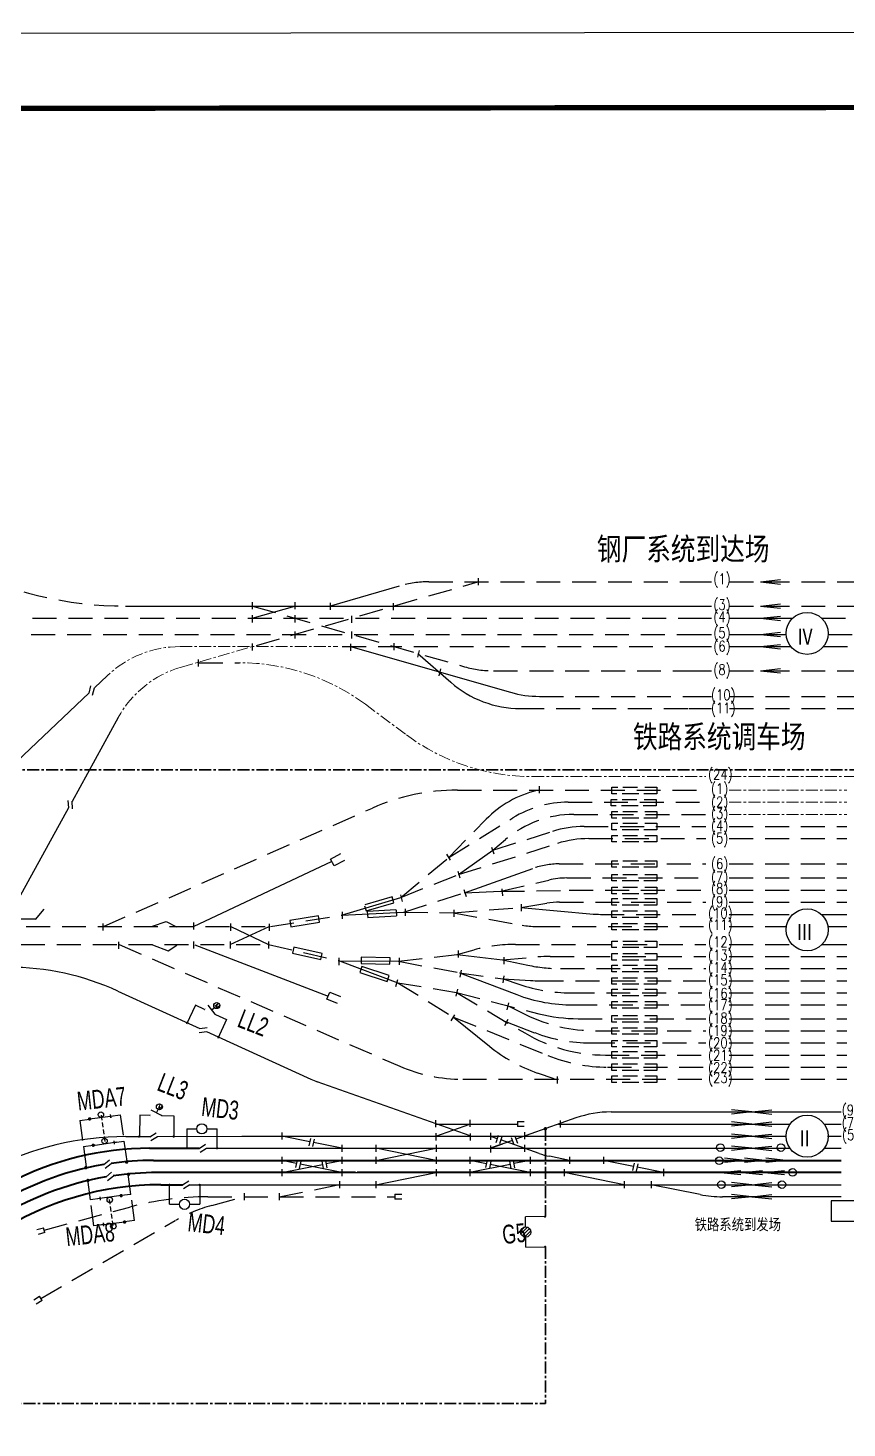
# Model space of a CAD drawing. Header units: millimetres. Extents: x 127 to 2034, y 513 to 812.
# Drawn here: x 1346.8 to 1455.5, y 626.1 to 812 of the extents above; entities that cross this region are included whole.
import ezdxf

# ---------------------------------------------------------------- set-up
doc = ezdxf.new("R2010")
doc.units = ezdxf.units.MM
for name, pattern in [('ACAD_ISO13W100', [36, 12, -3, 12, -3, 0, -3, 0, -3]), ('CENTER', [50.8, 31.75, -6.35, 6.35, -6.35]), ('HIDDEN', [9.525, 6.35, -3.175])]:
    doc.linetypes.add(name, pattern=pattern)
for name, color, linetype in [('jydhx', 4, 'ACAD_ISO13W100'), ('JYX', 7, 'Continuous'), ('SJX', 1, 'Continuous'), ('三环路', 7, 'Continuous'), ('初期设计', 1, 'Continuous'), ('图框', 7, 'Continuous'), ('牵引所', 6, 'Continuous'), ('站台', 3, 'Continuous'), ('设计', 6, 'Continuous'), ('近期设计', 6, 'Continuous')]:
    doc.layers.add(name, color=color, linetype=linetype)
doc.styles.add('JCWHZ', font='jcwasc', dxfattribs={"width": 0.7, "bigfont": 'hztxt'})
doc.styles.add('SJW', font='SimSun.ttf', dxfattribs={"width": 0.8})
doc.styles.get("Standard").update_dxf_attribs({"font": 'txt', "bigfont": 'gbcbig.shx'})
doc.styles.add('STYLE1', font='SimSun.ttf', dxfattribs={"width": 0.8})

# ---------------------------------------------------------------- blocks, each defined once
blk = doc.blocks.new('sjkgb')
at = {"layer": '图框'}
for p, q in [((0, 6.2), (1.32, 6.2)), ((0, 6.2), (0, 3.5)), ((1.32, 6.23), (4.49, 6.22)), ((4.11, 6.43), (4.11, 5.98)), ((4.11, 6.2), (5.43, 6.2)), ((5.43, 6.2), (5.43, 3.5)), ((0, 2.7), (0, 0)), ((0, 2.7), (1.32, 2.7)), ((1.31, 2.69), (4.48, 2.71)), ((4.11, 2.93), (4.11, 2.48)), ((4.11, 2.7), (5.43, 2.7)), ((5.43, 2.7), (5.43, 0))]:
    blk.add_line(p, q, dxfattribs=at)
at = {"layer": '图框', "linetype": 'HIDDEN', "ltscale": 0.1}
blk.add_line((2.9, 6.5), (2.9, 3), dxfattribs=at)
at = {"layer": '图框', "const_width": 0.225}
for points in [[(1.22, 6.29, 1), (1.42, 6.18, 1)], [(1.21, 2.7, 1), (1.43, 2.7, 1)]]:
    blk.add_lwpolyline(points, format="xyb", close=True, dxfattribs=at)
at = {"layer": '图框', "const_width": 0.15}
for points in [[(4.11, 6.43), (4.11, 5.98)], [(4.11, 2.93), (4.11, 2.48)]]:
    blk.add_lwpolyline(points, dxfattribs=at)
at = {"layer": '图框'}
for centre in [(2.88, 6.59), (2.88, 3.06)]:
    blk.add_circle(centre, 0.36, dxfattribs=at)
blk = doc.blocks.new('md')
at = {"layer": '牵引所'}
for p, q in [((0, -0.01), (0.66, 0.74)), ((0.28, -0.44), (0.95, 0.3))]:
    blk.add_line(p, q, dxfattribs=at)
blk = doc.blocks.new('fd')
at = {"layer": '牵引所'}
for p, q in [((0, 0.45), (0, -0.55)), ((0.5, 0.45), (0.5, -0.55))]:
    blk.add_line(p, q, dxfattribs=at)
blk = doc.blocks.new('DDKG')
for p, q in [((2.69, 5.42), (-0.02, 5.42)), ((-0.02, 5.42), (-0.02, -0.15)), ((5.78, 5.45), (3.04, 6.84)), ((4.42, 6.14), (4.85, 7)), ((5.84, 5.42), (9.07, 5.42)), ((9.07, 5.42), (9.07, -0.15))]:
    blk.add_line(p, q)
at = {"const_width": 0.1}
for points in [[(2.73, 5.42), (2.73, 5.72)], [(2.73, 5.42), (2.73, 5.12)]]:
    blk.add_lwpolyline(points, dxfattribs=at)
at = {"const_width": 0.2}
blk.add_lwpolyline([(5.9, 5.42, -1), (5.7, 5.42, -1)], format="xyb", close=True, dxfattribs=at)
blk.add_circle((5.17, 7.71), 0.8)
blk.add_text('M', height=1, rotation=333.0399).set_placement((4.67, 7.42))
blk = doc.blocks.new('fhkg')
at = {"rotation": 359.241931864257}
blk.add_blockref('DDKG', (0.02, 0.15), dxfattribs=at)
blk = doc.blocks.new('DDKGB')
at = {"layer": '牵引所', "linetype": 'Continuous'}
for p, q in [((0.02, 2.55), (0.02, -0.02)), ((0.02, 2.55), (1.33, 2.55)), ((2.69, 2.55), (4.03, 2.55)), ((4.03, -0.02), (4.03, 2.55))]:
    blk.add_line(p, q, dxfattribs=at)
at = {"layer": '牵引所', "linetype": 'Continuous', "const_width": 0.158}
for points in [[(0.1, -0.02, 1), (-0.05, -0.02)], [(-0.05, -0.02, 1), (0.1, -0.02)], [(4.1, -0.02, 1), (3.96, -0.02)], [(3.96, -0.02, 1), (4.1, -0.02)]]:
    blk.add_lwpolyline(points, format="xyb", dxfattribs=at)
at = {"layer": '牵引所', "linetype": 'Continuous'}
blk.add_circle((2.01, 2.55), 0.679, dxfattribs=at)

msp = doc.modelspace()

# ---------------------------------------------------------------- hatches: boundary and pattern name
at = {"layer": '牵引所'}
h = msp.add_hatch(dxfattribs=at)
h.set_pattern_fill('ANSI31', color=256, scale=0.1, style=0)
h.set_pattern_definition([(45, (242.206, -2837.7714), (-0.224506403, 0.224506403), [])])
h.paths.add_polyline_path([(1413.55, 652.11, 1), (1412.19, 652.11, 1)])

# ---------------------------------------------------------------- linework, layer by layer
at = {"layer": 'jydhx', "color": 4, "linetype": 'ByBlock', "ltscale": 0.2}
for p, q in [((1331.57, 701.63), (1354.91, 723.74)), ((1358.71, 684.12), (1369.6, 679.15))]:
    msp.add_line(p, q, dxfattribs=at)
at = {"layer": 'jydhx', "color": 2, "linetype": 'ByBlock', "ltscale": 0.2}
msp.add_line((1370.48, 678.75), (1384.34, 672.43), dxfattribs=at)
at = {"layer": 'jydhx', "color": 4, "linetype": 'ByBlock', "ltscale": 0.2}
msp.add_arc((1344.18, 652.28), 35, 65.4746, 90, dxfattribs=at)
at = {"layer": 'JYX', "linetype": 'HIDDEN', "ltscale": 0.5}
for p, q in [((1377.12, 730.02), (1406.53, 738.48)), ((1400, 738.48), (1434.54, 738.48)), ((1439.96, 738.48), (1476.6, 738.48)), ((1376.59, 735.26), (1404.76, 727.2)), ((1439.96, 735.26), (1495.26, 735.26)), ((1323.58, 733.65), (1434.54, 733.65)), ((1452.17, 733.65), (1500.37, 733.65)), ((1323.4, 731.49), (1434.54, 731.49)), ((1453.04, 731.49), (1484.61, 731.49)), ((1388.5, 729.88), (1434.54, 729.88)), ((1452.42, 729.88), (1483.09, 729.88)), ((1408.61, 726.66), (1434.54, 726.66)), ((1439.96, 726.66), (1478.81, 726.66)), ((1412.17, 721.65), (1434.54, 721.65)), ((1414.7, 723.26), (1434.54, 723.26)), ((1434.54, 723.26), (1437.53, 723.26)), ((1434.54, 721.65), (1437.53, 721.65)), ((1439.96, 723.26), (1482.69, 723.26)), ((1439.96, 721.65), (1462.28, 721.65)), ((1403.81, 710.81), (1436.81, 710.81)), ((1418.51, 709.2), (1436.81, 709.2)), ((1356.79, 692.68), (1392.52, 708.43)), ((1402.68, 701.88), (1411.16, 707.11)), ((1402.68, 701.88), (1407.62, 706.94)), ((1419.27, 707.59), (1436.81, 707.59)), ((1408.52, 702.83), (1416.43, 705.33)), ((1420.65, 705.98), (1436.81, 705.98)), ((1439.91, 705.98), (1455.54, 705.98)), ((1403.94, 699.59), (1417.08, 703.72)), ((1421.28, 704.37), (1436.81, 704.37)), ((1439.91, 704.37), (1455.54, 704.37)), ((1396.28, 696.55), (1402.68, 701.88)), ((1396.28, 696.55), (1403.94, 699.59)), ((1417.32, 701.01), (1436.81, 701.01)), ((1439.91, 701.01), (1455.54, 701.01)), ((1409.56, 697.37), (1415.95, 698.86)), ((1409.56, 697.37), (1418.99, 697.47)), ((1418.33, 699.14), (1436.81, 699.14)), ((1418.66, 697.53), (1436.81, 697.53)), ((1439.91, 699.14), (1455.54, 699.14)), ((1439.91, 697.53), (1455.54, 697.53)), ((1396.68, 694.62), (1404.74, 697.17)), ((1417.37, 695.92), (1436.81, 695.92)), ((1439.91, 695.92), (1455.54, 695.92)), ((1378.96, 692.68), (1388.41, 694.2)), ((1396.68, 694.62), (1403.27, 694.52)), ((1403.27, 694.52), (1412.21, 695.21)), ((1403.27, 694.52), (1412.4, 692.86)), ((1422.79, 694.31), (1436.81, 694.31)), ((1439.91, 694.31), (1448.36, 694.31)), ((1313.2, 692.68), (1378.96, 692.68)), ((1414.28, 692.7), (1436.81, 692.7)), ((1439.91, 692.7), (1447.5, 692.7)), ((1312.52, 690.29), (1378.7, 690.29)), ((1358.9, 690.29), (1396.16, 674.13)), ((1378.7, 690.29), (1388.15, 688.14)), ((1411.53, 690.32), (1436.81, 690.32)), ((1439.91, 690.32), (1448.25, 690.32)), ((1395.98, 688.07), (1403.79, 688.98)), ((1409.78, 688.27), (1414.47, 688.65)), ((1416.14, 688.71), (1436.81, 688.71)), ((1439.91, 688.71), (1455.54, 688.71)), ((1395.98, 688.07), (1404.1, 686.55)), ((1404.1, 686.55), (1409.89, 685.74)), ((1417.5, 687.1), (1436.81, 687.1)), ((1439.91, 687.1), (1455.54, 687.1)), ((1395.88, 685.23), (1403.69, 683.92)), ((1395.88, 685.23), (1403.29, 680.67)), ((1414.74, 685.49), (1436.81, 685.49)), ((1439.91, 685.49), (1455.54, 685.49)), ((1403.69, 683.92), (1412.75, 678.55)), ((1403.69, 683.92), (1414.62, 681.11)), ((1418.82, 683.88), (1436.81, 683.88)), ((1439.91, 683.88), (1455.54, 683.88)), ((1403.29, 680.67), (1415.82, 675.56)), ((1419.18, 682.27), (1436.81, 682.27)), ((1439.91, 682.27), (1455.54, 682.27)), ((1419.85, 680.45), (1436.81, 680.45)), ((1422.15, 678.84), (1436.81, 678.84)), ((1439.91, 680.45), (1455.54, 680.45)), ((1439.91, 678.84), (1455.54, 678.84)), ((1421.52, 677.23), (1436.81, 677.23)), ((1439.91, 677.23), (1455.54, 677.23)), ((1423.46, 675.62), (1436.81, 675.62)), ((1439.91, 675.62), (1455.54, 675.62)), ((1423.75, 674.01), (1436.81, 674.01)), ((1439.91, 674.01), (1455.54, 674.01)), ((1404.51, 672.4), (1436.81, 672.4)), ((1439.91, 672.4), (1455.54, 672.4)), ((1380.14, 656.79), (1388.14, 658.4)), ((1370.68, 656.79), (1395.5, 656.79)), ((1371.18, 655.64), (1375.49, 656.79)), ((1348.91, 652.36), (1360.29, 655.42)), ((1348.49, 643.28), (1366.34, 653.63))]:
    msp.add_line(p, q, dxfattribs=at)
at = {"layer": 'JYX', "color": 5, "linetype": 'HIDDEN', "ltscale": 0.5}
for p, q in [((1369.47, 727.74), (1374.87, 727.74)), ((1355.59, 724.38), (1357.34, 726.04))]:
    msp.add_line(p, q, dxfattribs=at)
at = {"layer": 'JYX', "color": 4, "linetype": 'Continuous'}
for p, q in [((1358.74, 720.44), (1352.63, 709.32)), ((1352.17, 708.47), (1344.05, 693.71))]:
    msp.add_line(p, q, dxfattribs=at)
at = {"layer": 'JYX', "linetype": 'Continuous'}
for p, q in [((1414.44, 710.78), (1414.32, 710.75)), ((1414.65, 711.32), (1414.65, 710.39)), ((1424.31, 711.19), (1425.12, 711.19)), ((1424.31, 710.32), (1424.31, 711.19)), ((1425.76, 711.19), (1427.72, 711.19)), ((1428.7, 711.19), (1430.28, 711.19)), ((1430.28, 711.19), (1430.28, 710.32)), ((1424.23, 709.58), (1425.03, 709.58)), ((1424.23, 708.71), (1424.23, 709.58)), ((1424.91, 708.71), (1424.23, 708.71)), ((1424.99, 710.32), (1424.31, 710.32)), ((1427.82, 708.71), (1425.61, 708.71)), ((1425.68, 709.58), (1427.64, 709.58)), ((1427.9, 710.32), (1425.7, 710.32)), ((1430.19, 708.71), (1428.46, 708.71)), ((1430.28, 710.32), (1428.55, 710.32)), ((1428.62, 709.58), (1430.19, 709.58)), ((1430.19, 709.58), (1430.19, 708.71)), ((1424.31, 707.96), (1425.12, 707.96)), ((1424.31, 707.09), (1424.31, 707.96)), ((1424.99, 707.09), (1424.31, 707.09)), ((1427.9, 707.09), (1425.7, 707.09)), ((1425.76, 707.96), (1427.72, 707.96)), ((1430.28, 707.09), (1428.55, 707.09)), ((1428.7, 707.96), (1430.28, 707.96)), ((1430.28, 707.96), (1430.28, 707.09)), ((1424.31, 706.4), (1425.12, 706.4)), ((1424.31, 705.53), (1424.31, 706.4)), ((1424.99, 705.53), (1424.31, 705.53)), ((1427.9, 705.53), (1425.7, 705.53)), ((1425.76, 706.4), (1427.72, 706.4)), ((1430.28, 705.53), (1428.55, 705.53)), ((1428.7, 706.4), (1430.28, 706.4)), ((1430.28, 706.4), (1430.28, 705.53)), ((1408.35, 703.25), (1408.64, 702.36)), ((1408.52, 702.83), (1410.21, 704.26)), ((1424.31, 704.8), (1425.12, 704.8)), ((1424.31, 703.93), (1424.31, 704.8)), ((1424.99, 703.93), (1424.31, 703.93)), ((1427.9, 703.93), (1425.7, 703.93)), ((1425.76, 704.8), (1427.72, 704.8)), ((1430.28, 703.93), (1428.55, 703.93)), ((1428.7, 704.8), (1430.28, 704.8)), ((1430.28, 704.8), (1430.28, 703.93)), ((1368.77, 692.68), (1387.16, 701.38)), ((1386.95, 701.65), (1388.33, 702.37)), ((1387.42, 700.75), (1386.95, 701.65)), ((1388.8, 701.46), (1387.42, 700.75)), ((1402.35, 702.3), (1402.84, 701.5)), ((1403.94, 699.59), (1408.52, 702.83)), ((1424.31, 701.43), (1425.12, 701.43)), ((1424.31, 700.56), (1424.31, 701.43)), ((1425.76, 701.43), (1427.72, 701.43)), ((1428.7, 701.43), (1430.28, 701.43)), ((1430.28, 701.43), (1430.28, 700.56)), ((1403.88, 700.05), (1404.13, 699.15)), ((1404.74, 697.17), (1413.8, 700.4)), ((1424.99, 700.56), (1424.31, 700.56)), ((1424.31, 698.74), (1424.31, 699.61)), ((1424.31, 699.61), (1425.12, 699.61)), ((1427.9, 700.56), (1425.7, 700.56)), ((1425.76, 699.61), (1427.72, 699.61)), ((1430.28, 700.56), (1428.55, 700.56)), ((1428.7, 699.61), (1430.28, 699.61)), ((1430.28, 699.61), (1430.28, 698.74)), ((1404.67, 697.59), (1404.95, 696.7)), ((1409.83, 696.77), (1409.75, 697.71)), ((1424.99, 698.74), (1424.31, 698.74)), ((1424.31, 697.92), (1425.12, 697.92)), ((1424.31, 697.05), (1424.31, 697.92)), ((1427.9, 698.74), (1425.7, 698.74)), ((1425.76, 697.92), (1427.72, 697.92)), ((1430.28, 698.74), (1428.55, 698.74)), ((1428.7, 697.92), (1430.28, 697.92)), ((1430.28, 697.92), (1430.28, 697.05)), ((1388.41, 694.2), (1396.28, 696.55)), ((1395.12, 696.64), (1391.49, 695.58)), ((1391.67, 694.76), (1395.35, 695.84)), ((1395.35, 695.84), (1395.12, 696.64)), ((1396.23, 696.91), (1396.45, 696)), ((1404.74, 697.17), (1409.56, 697.37)), ((1412.21, 695.21), (1415.66, 695.78)), ((1412.29, 695.67), (1412.29, 694.74)), ((1424.99, 697.05), (1424.31, 697.05)), ((1424.31, 696.42), (1425.12, 696.42)), ((1424.31, 695.55), (1424.31, 696.42)), ((1424.99, 695.55), (1424.31, 695.55)), ((1427.9, 697.05), (1425.7, 697.05)), ((1427.9, 695.55), (1425.7, 695.55)), ((1425.76, 696.42), (1427.72, 696.42)), ((1430.28, 697.05), (1428.55, 697.05)), ((1430.28, 695.55), (1428.55, 695.55)), ((1428.7, 696.42), (1430.28, 696.42)), ((1430.28, 696.42), (1430.28, 695.55)), ((1340.75, 693.71), (1347.84, 693.71)), ((1347.77, 693.64), (1348.92, 694.98)), ((1385.36, 694.09), (1381.56, 693.48)), ((1385.49, 693.26), (1385.36, 694.09)), ((1388.41, 694.2), (1396.68, 694.62)), ((1388.52, 694.64), (1388.52, 693.71)), ((1391.47, 695.45), (1391.67, 694.76)), ((1391.84, 694.68), (1391.9, 693.85)), ((1395.63, 694.9), (1391.85, 694.69)), ((1391.88, 693.89), (1395.71, 694.1)), ((1395.66, 694.9), (1395.7, 694.09)), ((1396.88, 695.02), (1396.88, 694.09)), ((1403.34, 694.92), (1403.34, 693.98)), ((1412.21, 695.21), (1421.86, 694.35)), ((1424.31, 694.77), (1425.12, 694.77)), ((1424.31, 693.9), (1424.31, 694.77)), ((1424.99, 693.9), (1424.31, 693.9)), ((1427.9, 693.9), (1425.7, 693.9)), ((1425.76, 694.77), (1427.72, 694.77)), ((1430.28, 693.9), (1428.55, 693.9)), ((1428.7, 694.77), (1430.28, 694.77)), ((1430.28, 694.77), (1430.28, 693.9)), ((1452.15, 694.31), (1455.54, 694.31)), ((1356.72, 693.11), (1356.72, 692.18)), ((1363.3, 692.72), (1365.12, 693.34)), ((1365.12, 693.34), (1366.48, 692.67)), ((1368.77, 693.22), (1368.77, 692.28)), ((1373.63, 690.29), (1378.79, 692.68)), ((1373.69, 693.08), (1373.69, 692.14)), ((1373.71, 692.68), (1378.7, 690.29)), ((1378.79, 693.07), (1378.79, 692.13)), ((1381.56, 693.48), (1381.7, 692.65)), ((1381.7, 692.65), (1385.49, 693.26)), ((1424.31, 693.11), (1425.12, 693.11)), ((1424.31, 692.24), (1424.31, 693.11)), ((1424.99, 692.24), (1424.31, 692.24)), ((1427.9, 692.24), (1425.7, 692.24)), ((1425.76, 693.11), (1427.72, 693.11)), ((1430.28, 692.24), (1428.55, 692.24)), ((1428.7, 693.11), (1430.28, 693.11)), ((1430.28, 693.11), (1430.28, 692.24)), ((1453.01, 692.7), (1455.54, 692.7)), ((1358.81, 690.67), (1358.81, 689.73)), ((1363.3, 690.27), (1365.39, 689.44)), ((1365.39, 689.44), (1366.53, 690.22)), ((1368.77, 690.72), (1368.77, 689.78)), ((1368.95, 690.27), (1386.63, 683.44)), ((1373.61, 690.71), (1373.61, 689.78)), ((1378.7, 690.7), (1378.7, 689.76)), ((1382.09, 689.95), (1381.91, 689.13)), ((1385.84, 689.11), (1382.09, 689.95)), ((1424.31, 690.75), (1425.12, 690.75)), ((1424.31, 689.89), (1424.31, 690.75)), ((1425.76, 690.75), (1427.72, 690.75)), ((1428.7, 690.75), (1430.28, 690.75)), ((1430.28, 690.75), (1430.28, 689.89)), ((1452.26, 690.32), (1455.54, 690.32)), ((1381.91, 689.13), (1385.66, 688.29)), ((1385.66, 688.29), (1385.84, 689.11)), ((1388.07, 688.51), (1388.07, 687.57)), ((1388.15, 688.14), (1395.88, 685.23)), ((1388.15, 688.14), (1395.98, 688.07)), ((1391.03, 688.63), (1391.01, 687.79)), ((1394.87, 688.54), (1391.03, 688.63)), ((1394.85, 687.7), (1394.87, 688.54)), ((1396.06, 688.53), (1396.06, 687.59)), ((1403.79, 688.98), (1406.01, 689.59)), ((1403.79, 688.98), (1409.78, 688.27)), ((1403.92, 689.5), (1403.92, 688.57)), ((1409.78, 688.27), (1413.16, 687.56)), ((1409.97, 688.64), (1409.97, 687.7)), ((1424.99, 689.89), (1424.31, 689.89)), ((1424.31, 689.11), (1425.12, 689.11)), ((1424.31, 688.24), (1424.31, 689.11)), ((1424.99, 688.24), (1424.31, 688.24)), ((1427.9, 689.89), (1425.7, 689.89)), ((1427.9, 688.24), (1425.7, 688.24)), ((1425.76, 689.11), (1427.72, 689.11)), ((1430.28, 689.89), (1428.55, 689.89)), ((1430.28, 688.24), (1428.55, 688.24)), ((1428.7, 689.11), (1430.28, 689.11)), ((1430.28, 689.11), (1430.28, 688.24)), ((1391.1, 687.37), (1390.84, 686.58)), ((1390.84, 686.58), (1394.49, 685.38)), ((1391.01, 687.79), (1394.85, 687.7)), ((1394.75, 686.18), (1391.1, 687.37)), ((1404.1, 686.55), (1411.69, 683.65)), ((1404.31, 686.88), (1404.14, 685.96)), ((1424.31, 687.55), (1425.12, 687.55)), ((1424.31, 686.68), (1424.31, 687.55)), ((1424.99, 686.68), (1424.31, 686.68)), ((1427.9, 686.68), (1425.7, 686.68)), ((1425.76, 687.55), (1427.72, 687.55)), ((1430.28, 686.68), (1428.55, 686.68)), ((1428.7, 687.55), (1430.28, 687.55)), ((1430.28, 687.55), (1430.28, 686.68)), ((1394.49, 685.38), (1394.75, 686.18)), ((1395.86, 685.59), (1395.57, 684.7)), ((1409.95, 686.13), (1409.82, 685.2)), ((1409.89, 685.74), (1413.53, 685.53)), ((1409.89, 685.74), (1412.08, 685)), ((1424.31, 685.89), (1425.12, 685.89)), ((1424.31, 685.02), (1424.31, 685.89)), ((1424.99, 685.02), (1424.31, 685.02)), ((1427.9, 685.02), (1425.7, 685.02)), ((1425.76, 685.89), (1427.72, 685.89)), ((1430.28, 685.02), (1428.55, 685.02)), ((1428.7, 685.89), (1430.28, 685.89)), ((1430.28, 685.89), (1430.28, 685.02)), ((1386.46, 683.04), (1386.85, 683.98)), ((1387.9, 682.45), (1386.46, 683.04)), ((1386.85, 683.98), (1388.29, 683.39)), ((1403.8, 684.36), (1403.61, 683.44)), ((1410.57, 682.54), (1410.36, 681.63)), ((1424.31, 684.36), (1425.12, 684.36)), ((1424.31, 683.49), (1424.31, 684.36)), ((1424.99, 683.49), (1424.31, 683.49)), ((1424.31, 682.71), (1425.12, 682.71)), ((1424.31, 681.84), (1424.31, 682.71)), ((1427.9, 683.49), (1425.7, 683.49)), ((1425.76, 684.36), (1427.72, 684.36)), ((1425.76, 682.71), (1427.72, 682.71)), ((1430.28, 683.49), (1428.55, 683.49)), ((1428.7, 684.36), (1430.28, 684.36)), ((1428.7, 682.71), (1430.28, 682.71)), ((1430.28, 684.36), (1430.28, 683.49)), ((1430.28, 682.71), (1430.28, 681.84)), ((1403.41, 680.97), (1402.93, 680.16)), ((1403.29, 680.67), (1408.06, 676.78)), ((1410.44, 682.18), (1412.94, 680.96)), ((1424.99, 681.84), (1424.31, 681.84)), ((1424.31, 680.87), (1425.12, 680.87)), ((1424.31, 680), (1424.31, 680.87)), ((1427.9, 681.84), (1425.7, 681.84)), ((1425.76, 680.87), (1427.72, 680.87)), ((1430.28, 681.84), (1428.55, 681.84)), ((1428.7, 680.87), (1430.28, 680.87)), ((1430.28, 680.87), (1430.28, 680)), ((1410.48, 680.34), (1410.06, 679.51)), ((1410.19, 680.06), (1414.06, 678.59)), ((1424.99, 680), (1424.31, 680)), ((1424.31, 679.25), (1425.12, 679.25)), ((1424.31, 678.38), (1424.31, 679.25)), ((1427.9, 680), (1425.7, 680)), ((1425.76, 679.25), (1427.72, 679.25)), ((1430.28, 680), (1428.55, 680)), ((1428.7, 679.25), (1430.28, 679.25)), ((1430.28, 679.25), (1430.28, 678.38)), ((1424.99, 678.38), (1424.31, 678.38)), ((1424.31, 677.56), (1425.12, 677.56)), ((1424.31, 676.69), (1424.31, 677.56)), ((1427.9, 678.38), (1425.7, 678.38)), ((1425.76, 677.56), (1427.72, 677.56)), ((1430.28, 678.38), (1428.55, 678.38)), ((1428.7, 677.56), (1430.28, 677.56)), ((1430.28, 677.56), (1430.28, 676.69)), ((1424.99, 676.69), (1424.31, 676.69)), ((1424.31, 676.09), (1425.12, 676.09)), ((1424.31, 675.22), (1424.31, 676.09)), ((1424.99, 675.22), (1424.31, 675.22)), ((1427.9, 676.69), (1425.7, 676.69)), ((1427.9, 675.22), (1425.7, 675.22)), ((1425.76, 676.09), (1427.72, 676.09)), ((1430.28, 676.69), (1428.55, 676.69)), ((1430.28, 675.22), (1428.55, 675.22)), ((1428.7, 676.09), (1430.28, 676.09)), ((1430.28, 676.09), (1430.28, 675.22)), ((1416.65, 672.45), (1414.42, 673.23)), ((1424.31, 674.45), (1425.12, 674.45)), ((1424.31, 673.58), (1424.31, 674.45)), ((1424.99, 673.58), (1424.31, 673.58)), ((1427.9, 673.58), (1425.7, 673.58)), ((1425.76, 674.45), (1427.72, 674.45)), ((1430.28, 673.58), (1428.55, 673.58)), ((1428.7, 674.45), (1430.28, 674.45)), ((1430.28, 674.45), (1430.28, 673.58)), ((1417.07, 672.78), (1417.07, 671.84)), ((1424.31, 672.86), (1425.12, 672.86)), ((1424.31, 671.99), (1424.31, 672.86)), ((1424.99, 671.99), (1424.31, 671.99)), ((1427.9, 671.99), (1425.7, 671.99)), ((1425.76, 672.86), (1427.72, 672.86)), ((1430.28, 671.99), (1428.55, 671.99)), ((1428.7, 672.86), (1430.28, 672.86)), ((1430.28, 672.86), (1430.28, 671.99)), ((1400.91, 666.97), (1400.91, 666.03)), ((1405.47, 667.03), (1405.47, 666.09)), ((1411.77, 666.79), (1412.68, 666.79)), ((1411.77, 666.79), (1411.77, 666.12)), ((1412.68, 666.13), (1411.77, 666.12)), ((1417.43, 666.92), (1417.43, 665.98)), ((1400.92, 665.22), (1400.92, 664.28)), ((1405.51, 665.19), (1405.51, 664.26)), ((1408.19, 665.27), (1408.19, 664.34)), ((1412.7, 665.36), (1412.7, 664.43)), ((1390.04, 663.23), (1390.33, 663.23)), ((1412.7, 663.71), (1412.7, 662.77)), ((1452.53, 663.23), (1454.77, 663.23))]:
    msp.add_line(p, q, dxfattribs=at)
at = {"layer": 'JYX', "color": 2, "linetype": 'Continuous'}
for p, q in [((1405.52, 664.89), (1385.19, 672.08)), ((1424.21, 668.06), (1454.77, 668.06)), ((1400.91, 666.45), (1411.77, 666.45)), ((1400.92, 664.84), (1405.47, 666.45)), ((1419.54, 667.26), (1411.58, 664.45)), ((1417.25, 666.45), (1447.98, 666.45)), ((1452.53, 666.45), (1454.78, 666.45)), ((1375.19, 664.84), (1447.47, 664.84)), ((1409.1, 664.51), (1408.15, 664.84)), ((1452.97, 664.84), (1454.77, 664.84))]:
    msp.add_line(p, q, dxfattribs=at)
at = {"layer": 'JYX', "color": 0, "linetype": 'Continuous'}
for p, q in [((1442.89, 668.06), (1440.2, 668.35)), ((1442.89, 668.06), (1440.2, 668.35)), ((1442.89, 668.06), (1440.2, 667.78)), ((1442.89, 668.06), (1440.2, 667.78)), ((1442.89, 668.06), (1445.58, 668.35)), ((1442.89, 668.06), (1445.58, 668.35)), ((1442.89, 668.06), (1445.58, 667.78)), ((1442.89, 668.06), (1445.58, 667.78)), ((1442.89, 666.45), (1440.2, 666.74)), ((1442.89, 666.45), (1440.2, 666.74)), ((1442.89, 666.45), (1440.2, 666.17)), ((1442.89, 666.45), (1440.2, 666.17)), ((1442.89, 666.45), (1445.58, 666.74)), ((1442.89, 666.45), (1445.58, 666.74)), ((1442.89, 666.45), (1445.58, 666.17)), ((1442.89, 666.45), (1445.58, 666.17)), ((1442.89, 664.84), (1440.2, 665.13)), ((1442.89, 664.84), (1440.2, 665.13)), ((1442.89, 664.84), (1440.2, 664.55)), ((1442.89, 664.84), (1440.2, 664.55)), ((1442.89, 664.84), (1445.58, 665.13)), ((1442.89, 664.84), (1445.58, 665.13)), ((1442.89, 664.84), (1445.58, 664.55)), ((1442.89, 664.84), (1445.58, 664.55)), ((1442.89, 663.23), (1440.2, 663.52)), ((1442.89, 663.23), (1440.2, 663.52)), ((1442.89, 663.23), (1440.2, 662.95)), ((1442.89, 663.23), (1440.2, 662.95)), ((1442.89, 663.23), (1445.58, 663.52)), ((1442.89, 663.23), (1445.58, 663.52)), ((1442.89, 663.23), (1445.58, 662.95)), ((1442.89, 663.23), (1445.58, 662.95)), ((1441.97, 661.63), (1439.28, 661.92)), ((1441.97, 661.63), (1439.28, 661.34)), ((1444.61, 661.63), (1441.92, 661.92)), ((1444.61, 661.63), (1441.92, 661.34)), ((1447.44, 661.62), (1444.75, 661.91)), ((1447.44, 661.62), (1444.75, 661.91)), ((1447.44, 661.62), (1444.75, 661.34)), ((1447.44, 661.62), (1444.75, 661.34))]:
    msp.add_line(p, q, dxfattribs=at)
at = {"layer": 'JYX', "color": 6, "linetype": 'Continuous'}
for p, q in [((1411.1, 664.28), (1408.15, 663.23)), ((1414.66, 662.54), (1409.57, 664.34)), ((1375.19, 663.23), (1447.98, 663.23))]:
    msp.add_line(p, q, dxfattribs=at)
at = {"layer": 'JYX', "color": 0, "linetype": 'Continuous'}
for centre, radius in [((1450.25, 692.26), 2.79), ((1450.25, 664.84), 2.79), ((1438.58, 661.58), 0.5), ((1438.73, 663.32), 0.5), ((1446.77, 663.32), 0.5)]:
    msp.add_circle(centre, radius, dxfattribs=at)
at = {"layer": 'JYX', "linetype": 'HIDDEN', "ltscale": 0.5}
for centre, radius, start, end in [((1359.74, 784.26), 49, 242.8428, 270), ((1400, 724.48), 14, 90, 106.0429), ((1408.61, 740.66), 14, 254.0362, 270), ((1403.81, 682.81), 28, 90, 113.7846), ((1418.51, 695.2), 14, 90, 121.6602), ((1419.27, 693.59), 14, 90, 130.331), ((1417.32, 690.51), 10.5, 90, 109.5965), ((1411.53, 669.32), 21, 90, 105.2317), ((1417.5, 708.1), 21, 258.0473, 270), ((1418.82, 704.88), 21, 251.2694, 270), ((1422.15, 699.84), 21, 243.9864, 270), ((1423.46, 696.62), 21, 239.3605, 270), ((1421.52, 698.23), 21, 249.2097, 270), ((1421.33, 693.06), 21, 230.8275, 250.7791), ((1423.75, 695.01), 21, 247.8158, 270), ((1404.51, 693.4), 21, 246.5523, 270), ((1370.68, 616.79), 40, 90, 105.0441), ((1376.37, 636.32), 20, 105.0441, 120.0883)]:
    msp.add_arc(centre, radius, start, end, dxfattribs=at)
at = {"layer": 'JYX', "linetype": 'Continuous'}
for centre, radius, start, end in [((1417.63, 697.15), 14, 103.6628, 135.636), ((1421.28, 690.37), 14, 90, 107.4556), ((1418.33, 688.64), 10.5, 90, 103.1371), ((1417.37, 685.42), 10.5, 90, 99.3203), ((1422.79, 704.81), 10.5, 264.8909, 270), ((1414.28, 703.2), 10.5, 259.7114, 270), ((1416.14, 667.71), 21, 90, 94.5676), ((1414.74, 706.49), 21, 266.7034, 270), ((1419.18, 703.27), 21, 249.1171, 270), ((1419.85, 701.45), 21, 255.5923, 270), ((1388.7, 681.98), 10.5, 245.4746, 250.5101)]:
    msp.add_arc(centre, radius, start, end, dxfattribs=at)
at = {"layer": 'JYX', "color": 0, "linetype": 'Continuous'}
msp.add_arc((1420.65, 691.98), 14, 90, 107.542, dxfattribs=at)
at = {"layer": 'JYX', "color": 2, "linetype": 'Continuous'}
msp.add_arc((1424.21, 654.06), 14, 90, 109.4858, dxfattribs=at)
at = {"layer": 'SJX', "color": 7, "linetype": 'Continuous'}
for p, q in [((1347.94, 652.44), (1348.82, 652.68)), ((1348.99, 652.04), (1348.11, 651.8)), ((1348.99, 652.04), (1348.82, 652.68))]:
    msp.add_line(p, q, dxfattribs=at)
at = {"layer": '三环路'}
for p, q in [((1406.54, 738.97), (1406.54, 738.04)), ((1434.54, 738.48), (1437.53, 738.48)), ((1444.05, 738.48), (1446.73, 738.77)), ((1444.05, 738.48), (1446.73, 738.77)), ((1444.05, 738.48), (1446.73, 738.19)), ((1444.05, 738.48), (1446.73, 738.19)), ((1386.83, 735.26), (1396.13, 737.93)), ((1359.74, 735.26), (1434.54, 735.26)), ((1376.55, 735.78), (1376.55, 734.84)), ((1376.55, 733.65), (1382.21, 735.26)), ((1382.21, 735.78), (1382.21, 734.84)), ((1386.9, 735.7), (1386.9, 734.76)), ((1395.28, 735.64), (1395.28, 734.7)), ((1434.54, 735.26), (1437.53, 735.26)), ((1444.05, 735.26), (1446.73, 735.55)), ((1444.05, 735.26), (1446.73, 735.55)), ((1444.05, 735.26), (1446.73, 734.97)), ((1444.05, 735.26), (1446.73, 734.97)), ((1376.55, 734.03), (1376.55, 733.09)), ((1382.21, 734.03), (1382.21, 733.09)), ((1389.76, 733.98), (1389.76, 733.05)), ((1434.54, 733.65), (1437.53, 733.65)), ((1439.96, 733.65), (1448.34, 733.65)), ((1444.05, 733.64), (1446.73, 733.93)), ((1444.05, 733.64), (1446.73, 733.93)), ((1444.05, 733.64), (1446.73, 733.35)), ((1444.05, 733.64), (1446.73, 733.35)), ((1382.21, 731.89), (1382.21, 730.95)), ((1389.76, 731.89), (1389.76, 730.95)), ((1434.54, 731.49), (1437.53, 731.49)), ((1439.96, 731.49), (1447.47, 731.49)), ((1444.05, 731.49), (1446.73, 731.78)), ((1444.05, 731.49), (1446.73, 731.78)), ((1444.05, 731.49), (1446.73, 731.2)), ((1444.05, 731.49), (1446.73, 731.2)), ((1376.55, 730.3), (1376.55, 729.36)), ((1389.59, 730.25), (1389.59, 729.31)), ((1389.62, 729.88), (1410.85, 723.8)), ((1395.35, 730.34), (1395.35, 729.41)), ((1398.72, 729.37), (1398.49, 728.46)), ((1434.54, 729.88), (1437.53, 729.88)), ((1439.96, 729.88), (1448.09, 729.88)), ((1444.05, 729.88), (1446.73, 730.17)), ((1444.05, 729.88), (1446.73, 730.17)), ((1444.05, 729.88), (1446.73, 729.59)), ((1444.05, 729.88), (1446.73, 729.59)), ((1369.39, 728.15), (1369.39, 727.21)), ((1398.55, 728.98), (1402.93, 725.14)), ((1401.55, 726.91), (1401.32, 726)), ((1434.54, 726.66), (1437.53, 726.66)), ((1444.05, 726.66), (1446.73, 726.95)), ((1444.05, 726.66), (1446.73, 726.95)), ((1444.05, 726.66), (1446.73, 726.37)), ((1444.05, 726.66), (1446.73, 726.37))]:
    msp.add_line(p, q, dxfattribs=at)
msp.add_circle((1450.25, 731.63), 2.79, dxfattribs=at)
for centre, start in [((1412.17, 735.65), 228.6869), ((1414.7, 737.26), 254.0362)]:
    msp.add_arc(centre, 14, start, 270, dxfattribs=at)
at = {"layer": '初期设计', "color": 6, "linetype": 'Continuous'}
for p, q in [((1370.44, 663.23), (1390.33, 663.23)), ((1390.33, 663.23), (1409.85, 663.23)), ((1406.46, 663.23), (1409.92, 663.23)), ((1409.92, 663.23), (1412.7, 663.23))]:
    msp.add_line(p, q, dxfattribs=at)
at = {"layer": '初期设计', "color": 0, "linetype": 'Continuous'}
for p, q in [((1438.77, 660.01), (1441.46, 660.3)), ((1438.77, 660.01), (1441.46, 660.3)), ((1441.65, 660.01), (1444.34, 660.3)), ((1441.65, 660.01), (1444.34, 660.3)), ((1444.57, 660.01), (1447.26, 660.3)), ((1444.57, 660.01), (1447.26, 660.3)), ((1438.77, 660.01), (1441.46, 659.73)), ((1442.89, 658.4), (1440.2, 658.69)), ((1442.89, 658.4), (1440.2, 658.69)), ((1442.89, 658.4), (1440.2, 658.12)), ((1442.89, 658.4), (1440.2, 658.12)), ((1441.65, 660.01), (1444.34, 659.73)), ((1441.65, 660.01), (1444.34, 659.73)), ((1442.89, 658.4), (1445.58, 658.69)), ((1442.89, 658.4), (1445.58, 658.69)), ((1442.89, 658.4), (1445.58, 658.12)), ((1442.89, 658.4), (1445.58, 658.12)), ((1444.57, 660.01), (1447.26, 659.73)), ((1444.57, 660.01), (1447.26, 659.73)), ((1442.89, 656.79), (1440.2, 657.08)), ((1442.89, 656.79), (1440.2, 656.51)), ((1442.89, 656.79), (1445.58, 657.08)), ((1442.89, 656.79), (1445.58, 656.51))]:
    msp.add_line(p, q, dxfattribs=at)
at = {"layer": '初期设计', "color": 4, "linetype": 'Continuous'}
for p, q in [((1368.25, 658.4), (1390.25, 658.4)), ((1374.02, 658.4), (1389.94, 658.4))]:
    msp.add_line(p, q, dxfattribs=at)
at = {"layer": '初期设计', "color": 1, "linetype": 'Continuous', "ltscale": 0.6}
for p in [(1347.54, 643.11), (1348.65, 643)]:
    msp.add_line(p, (1348.32, 643.57), dxfattribs=at)
at = {"layer": '初期设计', "color": 0, "linetype": 'Continuous'}
for centre in [(1448.32, 660.03), (1438.86, 658.4), (1446.9, 658.4)]:
    msp.add_circle(centre, 0.5, dxfattribs=at)
at = {"layer": '图框', "color": 5, "linetype": 'Continuous', "ltscale": 0.6, "const_width": 0.7}
msp.add_lwpolyline([(2023.89, 525.05), (2023.89, 802.05), (152.5, 800.19), (152.5, 523.19)], close=True, dxfattribs=at)
at = {"layer": '牵引所'}
msp.add_line((127.5, 810.19), (2033.89, 812.05), dxfattribs=at)
at = {"layer": '牵引所', "color": 2, "linetype": 'CENTER', "lineweight": 35, "ltscale": 0.05}
for p, q in [((1333.96, 713.52), (1499.2, 713.52)), ((1415.49, 665.83), (1415.49, 654.17)), ((1415.49, 650.15), (1415.49, 629.31)), ((1328.41, 629.31), (1415.49, 629.31))]:
    msp.add_line(p, q, dxfattribs=at)
at = {"layer": '牵引所', "linetype": 'Continuous'}
for p, q in [((1365.57, 655.79), (1365.57, 658.37)), ((1369.58, 658.37), (1369.58, 655.79)), ((1365.57, 655.79), (1366.88, 655.79)), ((1368.24, 655.79), (1369.58, 655.79))]:
    msp.add_line(p, q, dxfattribs=at)
for points, const_width in [([(1368.01, 679.9, -1), (1367.88, 679.96)], 0.158), ([(1367.88, 679.96, -1), (1368.01, 679.9)], 0.158), ([(1372.01, 678.04, -1), (1372.14, 677.98)], 0.158), ([(1372.14, 677.98, -1), (1372.01, 678.04)], 0.158), ([(1415.38, 665.85, 1), (1415.6, 665.81)], 0.238), ([(1415.6, 665.81, 1), (1415.38, 665.85)], 0.238), ([(1361.61, 664.79, 1), (1361.46, 664.79)], 0.158), ([(1361.46, 664.79, 1), (1361.61, 664.79)], 0.158), ([(1366.18, 664.79, 1), (1366.03, 664.79)], 0.158), ([(1366.03, 664.79, 1), (1366.18, 664.79)], 0.158), ([(1354.56, 660.64, 1), (1354.35, 660.68)], 0.238), ([(1354.35, 660.68, 1), (1354.56, 660.64)], 0.238), ([(1359.98, 661.39, 1), (1359.77, 661.42)], 0.238), ([(1359.77, 661.42, 1), (1359.98, 661.39)], 0.238), ([(1354.84, 658.94, 1), (1354.63, 658.98)], 0.238), ([(1354.63, 658.98, 1), (1354.84, 658.94)], 0.238), ([(1360.23, 659.76, 1), (1360.02, 659.79)], 0.238), ([(1360.02, 659.79, 1), (1360.23, 659.76)], 0.238), ([(1365.64, 658.37, -1), (1365.5, 658.37)], 0.158), ([(1369.5, 658.37, -1), (1369.65, 658.37)], 0.158), ([(1369.65, 658.37, -1), (1369.5, 658.37)], 0.158)]:
    msp.add_lwpolyline(points, format="xyb", dxfattribs=dict(at, const_width=const_width))
at = {"layer": '牵引所', "color": 2, "linetype": 'Continuous', "const_width": 0.158}
msp.add_lwpolyline([(1365.5, 658.37, -1), (1365.64, 658.37)], format="xyb", dxfattribs=at)
at = {"layer": '牵引所', "linetype": 'Continuous'}
msp.add_circle((1367.56, 655.79), 0.679, dxfattribs=at)
at = {"layer": '站台', "color": 5, "linetype": 'Continuous'}
for p, q in [((1483.42, 656.27), (1453.42, 656.27)), ((1453.42, 656.27), (1453.42, 653.57)), ((1453.42, 653.57), (1483.42, 653.57))]:
    msp.add_line(p, q, dxfattribs=at)
at = {"layer": '近期设计', "color": 5, "linetype": 'CENTER', "lineweight": 15, "ltscale": 0.05}
for p, q in [((1366.97, 729.88), (1387.94, 729.88)), ((1367.14, 727.15), (1376.62, 729.88)), ((1391.58, 722.21), (1397.04, 718.14)), ((1413.75, 712.61), (1436.81, 712.61)), ((1439.91, 712.61), (1473.34, 712.61)), ((1439.91, 710.81), (1455.54, 710.81)), ((1439.91, 709.2), (1455.54, 709.2)), ((1439.91, 707.59), (1455.54, 707.59))]:
    msp.add_line(p, q, dxfattribs=at)
at = {"layer": '近期设计', "color": 6, "linetype": 'Continuous'}
for p, q in [((1359.77, 664.78), (1362.98, 664.78)), ((1380.47, 665.31), (1380.47, 664.38)), ((1388.47, 663.23), (1384.69, 663.99)), ((1380.47, 662.09), (1380.47, 661.16)), ((1388.47, 663.7), (1388.47, 662.77)), ((1388.47, 662.09), (1388.47, 661.16)), ((1392.97, 663.7), (1392.97, 662.77)), ((1392.97, 661.62), (1400.97, 663.23)), ((1400.97, 661.62), (1392.97, 663.23)), ((1392.97, 662.09), (1392.97, 661.16)), ((1400.97, 663.7), (1400.97, 662.77)), ((1400.97, 662.09), (1400.97, 661.16)), ((1405.47, 662.09), (1405.47, 661.16)), ((1408.19, 663.23), (1409.82, 663.82)), ((1408.19, 663.62), (1408.19, 662.69)), ((1413.47, 662.09), (1413.47, 661.16)), ((1418.71, 661.62), (1416.02, 662.17)), ((1418.71, 662.09), (1418.71, 661.16)), ((1423.19, 662.1), (1423.19, 661.16)), ((1382.44, 661.23), (1380.47, 661.62)), ((1380.47, 660.48), (1380.47, 659.55)), ((1386.37, 661.2), (1388.47, 661.62)), ((1388.47, 660.48), (1388.47, 659.55)), ((1400.97, 660.48), (1400.97, 659.55)), ((1407.66, 661.18), (1405.47, 661.62)), ((1405.47, 660.48), (1405.47, 659.55)), ((1413.47, 661.62), (1411.29, 661.19)), ((1413.47, 660.48), (1413.47, 659.55)), ((1417.97, 660.48), (1417.97, 659.55)), ((1427.18, 660.83), (1423.19, 661.63)), ((1431.19, 660.49), (1431.19, 659.55)), ((1388.14, 658.87), (1388.14, 657.94)), ((1390.25, 658.4), (1390.42, 658.4)), ((1390.28, 660.01), (1390.5, 660.01)), ((1392.97, 658.87), (1392.97, 657.94)), ((1425.97, 658.87), (1425.97, 657.94)), ((1429.52, 658.87), (1429.52, 657.94)), ((1375.49, 657.26), (1375.49, 656.33)), ((1380.14, 657.26), (1380.14, 656.33)), ((1395.5, 657.13), (1395.5, 656.46)), ((1395.5, 657.13), (1396.41, 657.13)), ((1396.41, 656.47), (1395.5, 656.46)), ((1348.65, 643), (1347.87, 642.54))]:
    msp.add_line(p, q, dxfattribs=at)
at = {"layer": '近期设计', "color": 2, "linetype": 'Continuous'}
for p, q in [((1363.92, 664.79), (1384.16, 664.84)), ((1384.2, 664.09), (1380.47, 664.84))]:
    msp.add_line(p, q, dxfattribs=at)
at = {"layer": '近期设计', "color": 10, "linetype": 'Continuous', "lineweight": 40}
msp.add_line((1362.93, 663.23), (1369.51, 663.23), dxfattribs=at)
at = {"layer": '近期设计', "color": 6, "linetype": 'Continuous', "lineweight": 40}
for p, q in [((1363.45, 661.62), (1408.55, 661.62)), ((1400.57, 661.62), (1449.19, 661.62)), ((1446.63, 661.62), (1454.77, 661.62))]:
    msp.add_line(p, q, dxfattribs=at)
at = {"layer": '近期设计', "color": 4, "linetype": 'Continuous'}
for p, q in [((1380.47, 660.01), (1385.88, 661.1)), ((1388.47, 660.01), (1382.93, 661.13)), ((1410.8, 661.09), (1405.47, 660.01)), ((1413.47, 660.01), (1408.15, 661.08)), ((1431.19, 660.02), (1427.67, 660.73)), ((1390.42, 658.4), (1454.77, 658.4)), ((1390.89, 658.4), (1401.09, 658.4)), ((1392.97, 658.4), (1400.97, 660.01)), ((1425.97, 658.4), (1417.97, 660.01)), ((1436.05, 657.09), (1429.52, 658.4)), ((1454.77, 656.79), (1439.01, 656.79))]:
    msp.add_line(p, q, dxfattribs=at)
at = {"layer": '近期设计', "color": 4, "linetype": 'Continuous', "lineweight": 40}
for p, q in [((1390.28, 660.01), (1363.93, 660.01)), ((1454.77, 660.01), (1390.5, 660.01))]:
    msp.add_line(p, q, dxfattribs=at)
at = {"layer": '近期设计', "color": 2, "linetype": 'Continuous', "lineweight": 40}
msp.add_line((1364.4, 658.4), (1367.29, 658.4), dxfattribs=at)
at = {"layer": '近期设计', "color": 5, "linetype": 'CENTER', "lineweight": 15, "ltscale": 0.05}
for centre, radius, start, end in [((1366.97, 715.88), 14, 90, 133.4465), ((1371.01, 713.7), 14, 106.0429, 151.2087), ((1374.87, 699.74), 28, 53.3698, 90), ((1413.75, 740.61), 28, 233.3698, 270)]:
    msp.add_arc(centre, radius, start, end, dxfattribs=at)
at = {"layer": '近期设计', "color": 4, "linetype": 'Continuous'}
for centre, radius, start, end in [((1359.77, 624.78), 40, 90, 116.8954), ((1439.01, 671.79), 15, 258.6212, 270)]:
    msp.add_arc(centre, radius, start, end, dxfattribs=at)
at = {"layer": '近期设计', "color": 10, "linetype": 'Continuous', "lineweight": 40}
msp.add_arc((1362.93, 623.23), 40, 90, 117.4793, dxfattribs=at)
at = {"layer": '近期设计', "color": 6, "linetype": 'Continuous'}
msp.add_arc((1417.99, 671.97), 10, 250.5101, 258.6212, dxfattribs=at)
at = {"layer": '近期设计', "color": 6, "linetype": 'Continuous', "lineweight": 40}
for start, end in [(99.5174, 122.9102), (90, 98.1025)]:
    msp.add_arc((1363.45, 621.62), 40, start, end, dxfattribs=at)
at = {"layer": '近期设计', "color": 4, "linetype": 'Continuous', "lineweight": 40}
for start, end in [(99.7698, 122.9102), (90, 98.3761)]:
    msp.add_arc((1363.93, 620.01), 40, start, end, dxfattribs=at)
at = {"layer": '近期设计', "color": 2, "linetype": 'Continuous', "lineweight": 40}
msp.add_arc((1364.4, 618.4), 40, 90, 122.9102, dxfattribs=at)

# ---------------------------------------------------------------- block references
at = {"layer": '牵引所'}
for name, p, rotation in [('md', (1354.9, 723.69), 27.7007177612602), ('md', (1352.17, 708.45), 44.19089911063226), ('md', (1369.6, 679.15), 318.6673798981828), ('sjkgb', (1354.5, 660.78), 7.8079862888988), ('md', (1362.96, 664.77), 344.3397757610765), ('md', (1369.5, 663.23), 344.3162050223689), ('fd', (1384.2, 664.11), 346.6519558659834), ('fd', (1409.09, 664.49), 341.4623505212575), ('fd', (1411.11, 664.26), 19.5559816316569), ('md', (1356.83, 661.07), 351.1667616076946), ('fd', (1382.44, 661.21), 346.9199974530295), ('fd', (1385.88, 661.09), 11.29948760277179), ('fd', (1407.67, 661.2), 347.9820750314753), ('fd', (1410.8, 661.09), 11.42314302243434), ('fd', (1427.18, 660.83), 348.4058783459218), ('sjkgb', (1360.1, 659.79), 187.4927849167603), ('md', (1357.13, 659.42), 351.9459911571539), ('md', (1367.28, 658.4), 343.1567192629899), ('DDKGB', (1415.44, 650.12), 90.47004967220622)]:
    msp.add_blockref(name, p, dxfattribs=dict(at, rotation=rotation))
at = {"layer": '牵引所', "xscale": 0.4999999999999525, "yscale": 0.5, "zscale": 0.5, "rotation": 335.9828494208167}
msp.add_blockref('fhkg', (1367.84, 679.71), dxfattribs=at)
at = {"layer": '牵引所', "xscale": 0.5, "yscale": 0.5, "zscale": 0.5}
msp.add_blockref('fhkg', (1361.58, 664.84), dxfattribs=at)
at = {"layer": '牵引所'}
msp.add_blockref('DDKGB', (1367.85, 663.26), dxfattribs=at)

# ---------------------------------------------------------------- texts
at = {"layer": 'JYX', "color": 7, "linetype": 'Continuous', "width": 0.8}
for s, height, style, p in [('钢厂系统到达场', 3, 'SJW', (1422.33, 741.35)), ('铁路系统调车场', 3, 'SJW', (1427.12, 716.41)), ('Ⅲ', 2.1, 'SJW', (1448.76, 690.92)), ('Ⅱ', 2.1, 'SJW', (1448.76, 663.51)), ('铁路系统到发场', 1.5, 'STYLE1', (1435.32, 652.37))]:
    msp.add_text(s, height=height, dxfattribs=dict(at, style=style)).set_placement(p)
for s, p in [('(24)', (1437.09, 712.2)), ('(1)', (1437.48, 710.3)), ('(2)', (1437.48, 708.53)), ('(3)', (1437.48, 707.01)), ('(4)', (1437.48, 705.37)), ('(5)', (1437.48, 703.72)), ('(6)', (1437.48, 700.34)), ('(7)', (1437.48, 698.57)), ('(8)', (1437.48, 697.05)), ('(9)', (1437.48, 695.28)), ('(10)', (1437.1, 693.76)), ('(11)', (1437.1, 692.24)), ('(12)', (1437.1, 689.96)), ('(13)', (1437.1, 688.19)), ('(14)', (1437.1, 686.54)), ('(15)', (1437.1, 684.9)), ('(16)', (1437.1, 683.12)), ('(17)', (1437.1, 681.6)), ('(18)', (1437.1, 679.83)), ('(19)', (1437.1, 678.19)), ('(20)', (1437.1, 676.54)), ('(21)', (1437.1, 674.89)), ('(22)', (1437.1, 673.25)), ('(23)', (1437.1, 671.92)), ('(9)', (1454.85, 667.62)), ('(7)', (1454.85, 665.92)), ('(5)', (1454.89, 664.33))]:
    msp.add_text(s, height=1.4, dxfattribs=at).set_placement(p)
at = {"layer": '三环路', "width": 0.8}
for s, p in [('(1)', (1437.8, 738.17)), ('(3)', (1437.8, 734.74)), ('(4)', (1437.8, 733.13)), ('(5)', (1437.8, 731)), ('(6)', (1437.8, 729.24)), ('(8)', (1437.8, 726.11)), ('(10)', (1437.48, 722.77)), ('(11)', (1437.48, 721.02))]:
    msp.add_text(s, height=1.4, dxfattribs=at).set_placement(p)
at = {"layer": '三环路', "style": 'SJW', "width": 0.8}
msp.add_text('Ⅳ', height=2.1, dxfattribs=at).set_placement((1448.82, 730.15))
at = {"layer": '设计', "color": 7, "style": 'JCWHZ', "width": 0.7}
for s, rotation, p in [('LL2', 338.5933, (1374.42, 679.44)), ('LL3', 338.5933, (1363.76, 670.99)), ('MDA7', 6.2172, (1353.44, 668.23)), ('MD3', 353.5106, (1369.71, 667.55)), ('MD4', 353.5106, (1367.89, 652.24)), ('MDA8', 6.2172, (1351.93, 650.21)), ('G5', 6.2172, (1409.91, 650.49))]:
    msp.add_text(s, height=2.5, rotation=rotation, dxfattribs=at).set_placement(p)

doc.saveas('drawing.dxf')
